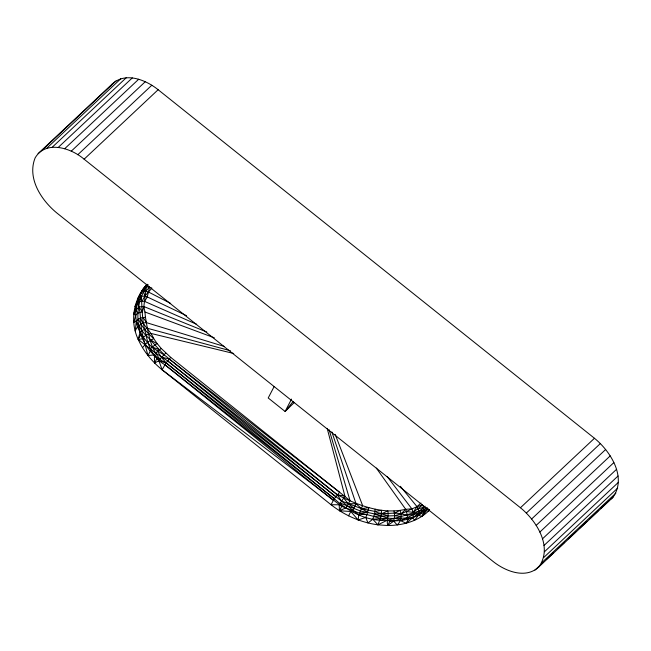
<?xml version="1.0" encoding="UTF-8"?>
<svg xmlns="http://www.w3.org/2000/svg" width="651" height="651" viewBox="0 0 651 651"><rect width="100%" height="100%" fill="white"/><g stroke="black" fill="none" stroke-linecap="round" stroke-linejoin="round"><path stroke-width="0.98" d="M429.603 509.961C418.878 521.15 402.847 525.471 387.719 525.512C386.255 520.605 389.046 515.844 387.801 510.905C369.866 509.749 353.102 502.767 337.259 494.768L167.551 360.825L155.687 353.119L138.199 339.415C129.549 321.22 133.553 298.955 147.02 284.251M230.397 350.734L147.191 328.226L141.552 330.708L140.046 332.189L138.199 339.415C143.529 351.353 152.057 361.582 162.14 369.809L331.042 504.728C344.582 515.356 360.841 522.468 377.914 524.836L381.136 516.349L381.502 510.335L374.976 511.442L361.508 508.675L341.441 501.001L166.046 362.827C136.743 350.026 129.508 308.883 148.094 284.593M186.536 315.662L147.248 296.921L144.823 296.189L141.316 296.246C142.195 309.217 142.073 322.489 146.166 335.143C147.972 346.69 154.238 358.888 164.825 364.69L334.288 498.715C348.627 511.832 367.278 521.557 387.19 520.271C401.382 522.428 417.096 518.302 427.967 508.789M426.454 507.894L412.799 517.618C404.401 517.96 396.231 518.896 387.768 518.163C377.751 520.54 368.971 511.995 358.799 515.055L341.441 501.001L337.259 494.768L169.17 358.929C162.473 352.565 153.083 350.026 147.411 342.271C142.113 336.201 137.239 329.203 136.303 321C134.204 307.858 137.605 294.138 146.963 284.463M327.193 428.391L344.924 496.2L339.179 504.769L339.472 510.742L345.884 507.87L350.026 500.595L170.708 357.358L161.261 348.505L157.436 351.337L154.352 354.868L154.547 363.022L158.893 360.752L159.934 359.075C149.852 347.496 148.078 331.823 145.45 317.306L140.486 317.916L133.724 322.611L135.742 315.084L137.792 313.09L142.423 311.837L143.83 306.54L146.361 286.7L151.146 287.766M331.872 431.971L356.048 503.752L361.508 508.675L368.832 507.593L366.977 514.542L359.653 513.257L341.742 506.372L340.156 503.044L360.597 511.043L374.545 513.908L381.486 513.834L387.801 510.905L393.977 510.929L394.701 515.73L393.684 521.142L387.719 525.512L377.914 524.836L372.779 519.254L374.545 513.908L375.163 509.228M377.914 524.836L387.19 520.271L389.941 521.125L393.684 521.142L397.208 524.991C401.301 521.231 402.172 515.372 399.966 510.408L393.977 510.929M429.351 509.855L428.285 511.434L428.488 509.806M538.914 566.842C553.057 546.946 536.676 520.938 520.442 507.747L84.117 159.194C71.26 148.07 45.822 139.762 35.146 157.859C26.927 178.228 41.2 200.012 56.539 212.731L492.872 561.284C505.135 571.187 525.691 579.463 538.914 566.842L612.925 497.364C627.076 477.46 610.687 451.452 594.461 438.269L158.136 89.716C145.865 79.813 125.309 71.537 112.086 84.15L38.075 153.636M366.977 514.542L365.748 517.439L358.131 519.954L358.799 515.055L362.574 505.453L335.192 434.347M387.174 476.532L411.814 508.781L413.133 512.329L413.401 514.713L412.799 517.618L414.467 520.393L418.463 515.283L421.889 516.422C423.947 512.98 425.07 508.553 422.523 505.038L417.014 506.641L400.975 513.908L394.701 515.73L373.918 516.333M146.361 286.7L144.612 287.327L143.513 291.306L144.823 296.189L142.113 301.144L137.174 302.243L134.863 306.523M400.349 486.297L417.014 506.641L418.87 511.263L418.463 515.283L424.135 509.57C411.766 513.2 399.828 517.228 387.19 520.271M135.742 315.084L133.585 314.392L139.843 294.895M170.692 303.431L148.111 291.835L145.734 291.241L143.513 291.306L141.047 292.584L138.801 297.637L137.922 302.365L139.941 312.22L141.552 330.708L147.94 355.584L154.352 354.868L158.893 360.752L162.14 369.809L341.742 506.372L339.472 510.742L350.816 511.507L352.907 510.351L356.048 503.752L348.187 503.719L343.59 497.917M428.285 511.434L429.155 509.684M141.918 291.689L144.612 287.327M387.719 525.512L389.941 521.125M425.136 506.209C417.983 512.736 409.324 517.097 400.341 520.564L406.191 523.274L408.389 518.904L407.306 517.561L407.412 515.267L405.728 509.342L376.302 468.069M274.177 386.482L268.212 397.981L285.105 411.473L294.39 402.416M291.526 399.096L285.105 411.473L293.186 401.407M157.436 351.337L161.415 357.196L169.17 358.929L339.61 492.278L334.288 498.715L331.042 504.728L339.179 504.769M348.562 515.852L350.816 511.507L358.131 519.954M147.94 355.584L150.218 351.255L150.503 348.667L155.182 344.713L157.233 343.663L161.261 348.505M162.14 369.809L166.046 362.827L170.708 357.358M154.547 363.022L156.842 358.668M133.585 314.392L135.864 310.088L137.922 302.365L141.316 296.246L138.801 297.637L137.532 299.167L143.472 288.564M142.113 301.144L144.62 301.397L147.248 296.921L149.649 287.058L145.734 291.241M137.532 299.167L141.536 292.47M143.179 290.004L145.376 286.717M406.704 511.564L413.133 512.329L417.014 506.641L420.969 503.06M110.621 86.266L112.086 84.15M143.342 337.316L142.203 338.862L138.199 339.415L140.518 335.094L143.342 337.316L146.166 335.143L150.747 333.385L233.725 353.485M144.823 296.189L151.895 288.116M159.934 359.075L165.769 353.086M423.671 512.402L427.495 507.764M421.889 516.422L428.065 508.936M206.806 332.01L143.83 306.54L138.948 306.946L135.864 310.088L137.792 313.09M142.455 347.667L147.411 342.271L153.717 338.601L157.233 343.663C147.549 339.326 140.787 330.407 136.303 321L135.27 331.009C136.995 326.151 141.308 322.562 146.597 322.684L224.213 346.422M374.976 511.442C383.057 515.958 392.309 511.515 400.975 513.908L405.728 509.342L411.814 508.781M41.981 150.397L115.992 80.911M46.75 148.241L120.769 78.755M52.243 147.224L126.253 77.746M58.273 147.395L132.291 77.908M64.677 148.729L138.687 79.243M71.252 151.195L145.263 81.717M77.803 154.718L151.813 85.24M84.117 159.194L158.136 89.716M520.442 507.747L594.461 438.269M526.35 513.037L600.36 443.551M531.647 518.977L605.658 449.491M536.188 525.39L610.207 455.903M539.834 532.079L613.852 462.601M542.478 538.841L616.489 469.363M544.024 545.473L618.035 475.995M544.439 551.771L618.45 482.293M543.707 557.549L617.718 488.071M541.844 562.627L615.854 493.141M535.008 570.081L543.146 562.44M546.848 558.965L553.513 552.715M557.948 548.549L564.612 542.291M568.315 538.816L575.712 531.867M579.414 528.392L586.811 521.451M589.773 518.668L597.919 511.027M600.873 508.244L609.019 500.603M413.133 512.329L422.523 505.038M406.191 523.274L412.799 517.618M610.581 499.309L612.925 497.364M394.506 513.208L399.966 510.408L405.728 509.342M393.684 521.142L400.951 518.733M418.186 508.887L423.622 507.3M379.826 520.483L387.768 518.163L374.545 513.908M418.959 513.484L407.412 515.267L400.975 513.908M359.653 513.257L367.758 512.158L361.508 508.675M380.558 518.652L372.779 519.254L367.978 522.973L365.748 517.439M394.701 515.73L401.171 516.422M337.259 494.768L344.924 496.2M381.486 513.834L388.086 515.706M158.893 360.752L166.046 362.827L334.288 498.715M143.83 306.54L144.937 311.992L214.325 337.804M152.147 346.967L159.373 349.733L164.052 354.494M144.62 301.397L196.667 324.296M348.187 503.719L353.965 508.187M164.825 364.69L333.279 500.424M167.551 360.825L335.672 496.754M150.422 340.05L159.373 349.733M161.415 357.196L166.046 362.827M138.948 306.946L142.423 311.837M142.951 317.354L146.597 322.684M140.486 317.916C143.318 325.744 150.519 330.863 153.717 338.601C147.484 333.125 141.503 326.672 138.354 318.925M329.137 429.758L350.026 500.595M144.937 311.992L145.45 317.306"/></g></svg>
